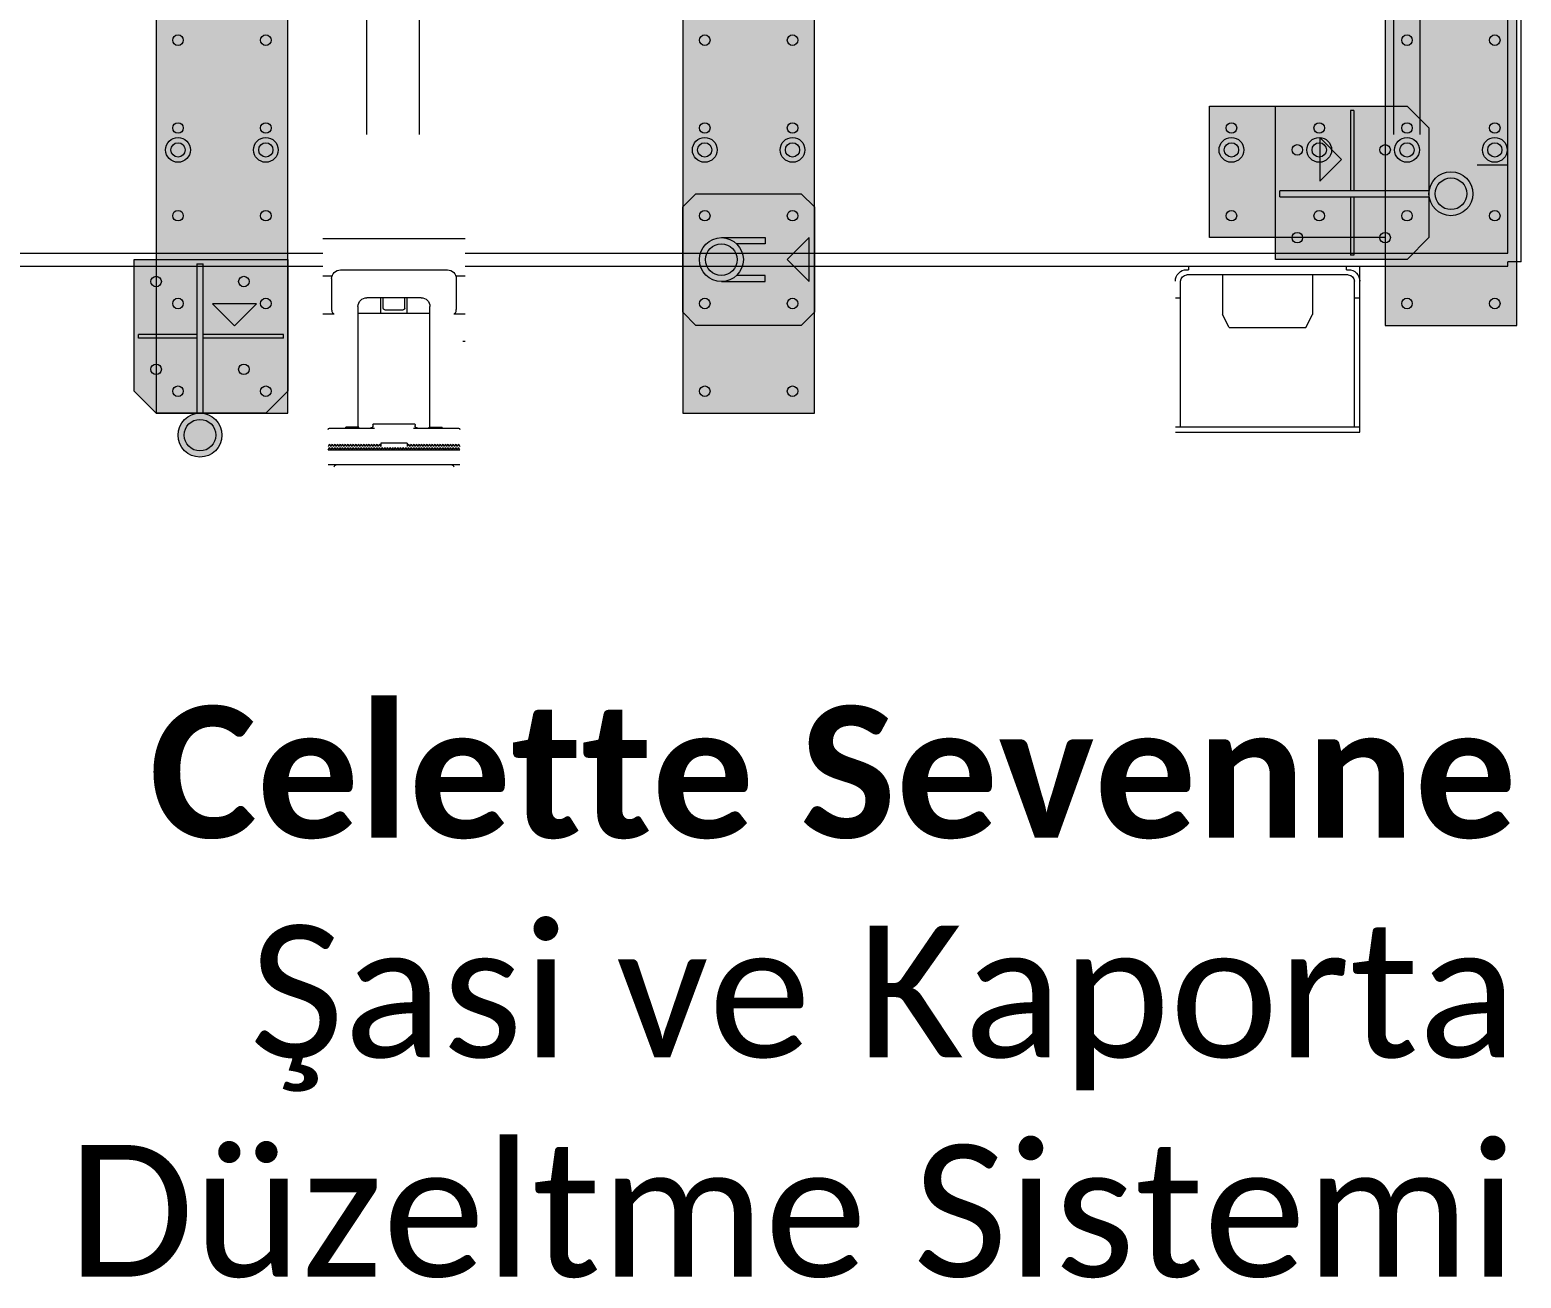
# Model space of a CAD drawing. Header units: metres. Extents: x -13545 to 152404, y -11890 to 28436.
# Drawn here: x 1310.8 to 1480.7, y 3582.9 to 3725.1 of the extents above; entities that cross this region are included whole.
import ezdxf

# ---------------------------------------------------------------- set-up
doc = ezdxf.new("R2010")
doc.units = ezdxf.units.M
doc.header["$LTSCALE"] = 100
doc.header["$MEASUREMENT"] = 0
doc.layers.get('0').update_dxf_attribs({"color": 9, "lineweight": 9})
doc.styles.add('MuuM_TEXT-STANDART', font='ARIALN.TTF')

# ---------------------------------------------------------------- blocks, each defined once
blk = doc.blocks.new('A$C2D9C61D8')
h = blk.add_hatch(color=256)
h.paths.add_polyline_path([(1400, 4395), (150, 4395), (150, 4245), (1400, 4245)])
h.paths.add_polyline_path([(1300, 4245), (1300, 4045), (1150, 4045), (1150, 4245)])
h.paths.add_polyline_path([(250, 4245), (250, 4045), (400, 4045), (400, 4245)])
h = blk.add_hatch(color=256)
h.paths.add_polyline_path([(1325, 4270), (1325, 4120), (1150, 4120), (1150, 4270), (1175, 4295), (1300, 4295)])
edge = h.paths.add_edge_path()
edge.add_arc((1250, 4320), 25, -90, 270, ccw=False)
for points in [[(1500, 3595), (50, 3595), (50, 3445), (1500, 3445)], [(1250, 3460), (1250, 3580), (1265, 3595), (1385, 3595), (1400, 3580), (1400, 3460), (1385, 3445), (1265, 3445)], [(1500, 2995), (50, 2995), (50, 2845), (1500, 2845)]]:
    blk.add_hatch(color=256).paths.add_polyline_path(points)
h = blk.add_hatch(color=256)
h.paths.add_polyline_path([(1475, 2820), (1325, 2820), (1325, 2995), (1475, 2995), (1500, 2970), (1500, 2845)])
edge = h.paths.add_edge_path()
edge.add_arc((1525, 2895), 25, -180, 180, ccw=False)
for p, q in [((1246.5, 4295), (1246.5, 4125)), ((1253.5, 4125), (1253.5, 4295)), ((1155, 4209.5), (1246.5, 4209.5)), ((1155, 4209.5), (1155, 4205.5)), ((1155, 4205.5), (1246.5, 4205.5)), ((1253.5, 4209.5), (1320, 4209.5)), ((1253.5, 4205.5), (1320, 4205.5)), ((1320, 4209.5), (1320, 4205.5)), ((1210.8, 4195.5), (1185.8, 4170.5)), ((1210.8, 4195.5), (1235.8, 4170.5)), ((1185.8, 4170.5), (1235.8, 4170.5)), ((1253.5, 4125), (1246.5, 4125)), ((1325, 3564), (1300, 3589)), ((1350, 3589), (1300, 3589)), ((1325, 3564), (1350, 3589)), ((1300, 3489), (1300, 3539)), ((1300, 3539), (1307, 3539)), ((1307, 3539), (1307, 3506.3)), ((1350, 3539), (1343, 3539)), ((1343, 3539), (1343, 3506.3)), ((1350, 3489), (1350, 3539)), ((1410.5, 2990), (1410.5, 2898.5)), ((1414.5, 2990), (1410.5, 2990)), ((1414.5, 2990), (1414.5, 2898.5)), ((1400.5, 2934.3), (1375.5, 2959.3)), ((1375.5, 2959.3), (1375.5, 2909.3)), ((1400.5, 2934.3), (1375.5, 2909.3)), ((1500, 2898.5), (1330, 2898.5)), ((1330, 2891.5), (1330, 2898.5)), ((1330, 2891.5), (1500, 2891.5)), ((1410.5, 2891.5), (1410.5, 2825)), ((1414.5, 2891.5), (1414.5, 2825)), ((1414.5, 2825), (1410.5, 2825))]:
    blk.add_line(p, q)
for points in [[(1400, 4395), (150, 4395), (150, 4245), (1400, 4245)], [(1325, 4270), (1325, 4120), (1150, 4120), (1150, 4270), (1175, 4295), (1300, 4295)], [(1300, 4245), (1300, 4045), (1150, 4045), (1150, 4245)], [(1500, 3595), (50, 3595), (50, 3445), (1500, 3445)], [(1250, 3460), (1250, 3580), (1265, 3595), (1385, 3595), (1400, 3580), (1400, 3460), (1385, 3445), (1265, 3445)], [(1500, 2995), (50, 2995), (50, 2845), (1500, 2845)], [(1475, 2820), (1325, 2820), (1325, 2995), (1475, 2995), (1500, 2970), (1500, 2845)]]:
    blk.add_lwpolyline(points, close=True)
for centre, radius in [((1200, 4370), 14.1), ((1075, 4370), 6), ((1175, 4370), 6), ((1200, 4370), 8.12), ((1275, 4370), 6), ((1375, 4370), 6), ((1250, 4320), 25), ((1250, 4320), 18), ((1200, 4270), 14.1), ((1075, 4270), 6), ((1175, 4270), 6), ((1175, 4270), 6), ((1200, 4270), 8.12), ((1275, 4270), 6), ((1275, 4270), 6), ((1375, 4270), 6), ((1200, 4245), 6), ((1300, 4245), 6), ((1200, 4170), 14.1), ((1175, 4170), 6), ((1175, 4170), 6), ((1200, 4170), 8.13), ((1275, 4170), 6), ((1275, 4170), 6), ((1200, 4145), 6), ((1300, 4145), 6), ((1200, 4070), 14.1), ((1200, 4070), 8.13), ((1175, 4070), 6), ((1275, 4070), 6), ((1075, 3570), 6), ((1175, 3570), 6), ((1200, 3570), 14.1), ((1200, 3570), 8.12), ((1275, 3570), 6), ((1275, 3570), 6), ((1375, 3570), 6), ((1375, 3570), 6), ((1475, 3570), 6), ((1325, 3489), 25), ((1325, 3489), 18), ((1200, 3470), 14.1), ((1075, 3470), 6), ((1175, 3470), 6), ((1200, 3470), 8.12), ((1275, 3470), 6), ((1275, 3470), 6), ((1375, 3470), 6), ((1375, 3470), 6), ((1475, 3470), 6), ((1075, 2970), 6), ((1175, 2970), 6), ((1200, 2970), 14.1), ((1200, 2970), 8.12), ((1275, 2970), 6), ((1375, 2970), 6), ((1375, 2970), 6), ((1475, 2970), 6), ((1475, 2970), 6), ((1350, 2945), 6), ((1450, 2945), 6), ((1525, 2895), 25), ((1525, 2895), 18), ((1075, 2870), 6), ((1175, 2870), 6), ((1200, 2870), 14.1), ((1200, 2870), 8.12), ((1275, 2870), 6), ((1375, 2870), 6), ((1375, 2870), 6), ((1475, 2870), 6), ((1475, 2870), 6), ((1350, 2845), 6), ((1450, 2845), 6)]:
    blk.add_circle(centre, radius)
blk = doc.blocks.new('p-mekanik_cellette')
for p, q in [((-0.5, 7.25), (-0.5, 117.75)), ((1, 8.25), (1, 116.75)), ((11, 21.75), (11, 103.25)), ((14, 21.75), (14, 103.25)), ((125, 21.75), (125, 103.25)), ((131, 21.75), (131, 103.25)), ((1, 18.25), (4.5, 18.25)), ((119.8, 9.85), (136, 9.85)), ((-0.5, 7.25), (1, 7.25)), ((119.8, 8.25), (1, 8.25)), ((1, 6.75), (1, 7.25)), ((300.3, 8.25), (136, 8.25)), ((119.8, 6.75), (1, 6.75)), ((17.89, -12.15), (17.89, 6.75)), ((19.39, 6.35), (19.19, 6.35)), ((19.19, 5.75), (37.59, 5.75)), ((19.39, 6.35), (19.39, 6.75)), ((23.27, 5.75), (23.27, 1.25)), ((33.52, 5.75), (33.52, 1.25)), ((37.39, 6.75), (37.39, 6.35)), ((37.59, 6.35), (37.39, 6.35)), ((120.85, 5.65), (119.8, 5.65)), ((120.8, 5.33), (120.8, 1.81)), ((134, 6.33), (121.8, 6.33)), ((136, 5.65), (134.95, 5.65)), ((135, 5.33), (135, 1.81)), ((300.3, 6.75), (136, 6.75)), ((18.49, -11.55), (18.49, 5.05)), ((38.29, -11.55), (38.29, 5.05)), ((18.49, 3.15), (17.89, 3.15)), ((38.89, 3.15), (38.29, 3.15)), ((123.8, -11.6), (123.8, 2.15)), ((124.8, 3.15), (131, 3.15)), ((126.4, 1.35), (126.4, 3.15)), ((126.65, 1.98), (126.65, 3.15)), ((128.95, 1.78), (126.85, 1.78)), ((129.15, 1.98), (129.15, 3.15)), ((129.4, 1.35), (129.4, 3.15)), ((132, 2.15), (132, -11.6)), ((24.02, -0.25), (23.27, 1.25)), ((32.77, -0.25), (33.52, 1.25)), ((121.1, 1.33), (119.8, 1.33)), ((123.8, 1.35), (132, 1.35)), ((136, 1.33), (134.7, 1.33)), ((32.77, -0.25), (24.02, -0.25)), ((120.05, -1.8), (119.8, -1.8)), ((38.89, -11.55), (17.89, -11.55)), ((125.68, -11.7), (120.55, -11.7)), ((122.4, -11.7), (122.4, -11.6)), ((123.9, -11.6), (122.4, -11.6)), ((122.9, -11.7), (122.9, -11.6)), ((123.4, -11.7), (123.4, -11.6)), ((123.9, -11.7), (123.9, -11.6)), ((125.5, -11.3), (125.5, -11.4)), ((130.2, -11.2), (125.6, -11.2)), ((125.68, -11.7), (125.68, -11.7)), ((135.25, -11.7), (130.12, -11.7)), ((130.12, -11.7), (130.12, -11.7)), ((130.3, -11.3), (130.3, -11.4)), ((131.9, -11.7), (131.9, -11.6)), ((131.9, -11.6), (133.4, -11.6)), ((132.4, -11.7), (132.4, -11.6)), ((132.9, -11.7), (132.9, -11.6)), ((133.4, -11.7), (133.4, -11.6)), ((38.89, -12.15), (17.89, -12.15)), ((120.55, -13.54), (120.4, -13.8)), ((120.55, -13.54), (120.7, -13.8)), ((120.85, -13.54), (120.7, -13.8)), ((120.85, -13.54), (121, -13.8)), ((121.15, -13.54), (121, -13.8)), ((121.15, -13.54), (121.3, -13.8)), ((121.45, -13.54), (121.3, -13.8)), ((121.45, -13.54), (121.6, -13.8)), ((121.75, -13.54), (121.6, -13.8)), ((121.75, -13.54), (121.9, -13.8)), ((122.05, -13.54), (121.9, -13.8)), ((122.05, -13.54), (122.2, -13.8)), ((122.35, -13.54), (122.2, -13.8)), ((122.35, -13.54), (122.5, -13.8)), ((122.65, -13.54), (122.5, -13.8)), ((122.65, -13.54), (122.8, -13.8)), ((122.95, -13.54), (122.8, -13.8)), ((122.95, -13.54), (123.1, -13.8)), ((123.25, -13.54), (123.1, -13.8)), ((123.25, -13.54), (123.4, -13.8)), ((123.55, -13.54), (123.4, -13.8)), ((123.55, -13.54), (123.7, -13.8)), ((123.85, -13.54), (123.7, -13.8)), ((123.85, -13.54), (124, -13.8)), ((124.15, -13.54), (124, -13.8)), ((124.15, -13.54), (124.3, -13.8)), ((124.45, -13.54), (124.3, -13.8)), ((124.45, -13.54), (124.6, -13.8)), ((124.75, -13.54), (124.6, -13.8)), ((124.75, -13.54), (124.9, -13.8)), ((125.05, -13.54), (124.9, -13.8)), ((125.05, -13.54), (125.2, -13.8)), ((125.35, -13.54), (125.2, -13.8)), ((125.35, -13.54), (125.5, -13.8)), ((125.65, -13.54), (125.5, -13.8)), ((125.65, -13.54), (125.8, -13.8)), ((125.95, -13.54), (125.8, -13.8)), ((125.95, -13.54), (126.1, -13.8)), ((126.25, -13.54), (126.1, -13.8)), ((126.25, -13.54), (126.4, -13.8)), ((126.4, -13.4), (126.4, -13.8)), ((126.4, -13.4), (129.4, -13.4)), ((129.4, -13.4), (129.4, -13.8)), ((129.55, -13.54), (129.4, -13.8)), ((129.55, -13.54), (129.7, -13.8)), ((129.85, -13.54), (129.7, -13.8)), ((129.85, -13.54), (130, -13.8)), ((130.15, -13.54), (130, -13.8)), ((130.15, -13.54), (130.3, -13.8)), ((130.45, -13.54), (130.3, -13.8)), ((130.45, -13.54), (130.6, -13.8)), ((130.75, -13.54), (130.6, -13.8)), ((130.75, -13.54), (130.9, -13.8)), ((131.05, -13.54), (130.9, -13.8)), ((131.05, -13.54), (131.2, -13.8)), ((131.35, -13.54), (131.2, -13.8)), ((131.35, -13.54), (131.5, -13.8)), ((131.65, -13.54), (131.5, -13.8)), ((131.65, -13.54), (131.8, -13.8)), ((131.95, -13.54), (131.8, -13.8)), ((131.95, -13.54), (132.1, -13.8)), ((132.25, -13.54), (132.1, -13.8)), ((132.25, -13.54), (132.4, -13.8)), ((132.55, -13.54), (132.4, -13.8)), ((132.55, -13.54), (132.7, -13.8)), ((132.85, -13.54), (132.7, -13.8)), ((132.85, -13.54), (133, -13.8)), ((133.15, -13.54), (133, -13.8)), ((133.15, -13.54), (133.3, -13.8)), ((133.45, -13.54), (133.3, -13.8)), ((133.45, -13.54), (133.6, -13.8)), ((133.75, -13.54), (133.6, -13.8)), ((133.75, -13.54), (133.9, -13.8)), ((134.05, -13.54), (133.9, -13.8)), ((134.05, -13.54), (134.2, -13.8)), ((134.35, -13.54), (134.2, -13.8)), ((134.35, -13.54), (134.5, -13.8)), ((134.65, -13.54), (134.5, -13.8)), ((134.65, -13.54), (134.8, -13.8)), ((134.95, -13.54), (134.8, -13.8)), ((134.95, -13.54), (135.1, -13.8)), ((135.25, -13.54), (135.1, -13.8)), ((135.25, -13.54), (135.4, -13.8)), ((120.45, -13.71), (120.4, -13.71)), ((120.4, -14.16), (120.55, -13.9)), ((135.4, -14.16), (120.4, -14.16)), ((120.7, -14.16), (120.55, -13.9)), ((120.75, -13.71), (120.65, -13.71)), ((120.7, -14.16), (120.85, -13.9)), ((121, -14.16), (120.85, -13.9)), ((121.05, -13.71), (120.95, -13.71)), ((121, -14.16), (121.15, -13.9)), ((121.3, -14.16), (121.15, -13.9)), ((121.35, -13.71), (121.25, -13.71)), ((121.3, -14.16), (121.45, -13.9)), ((121.6, -14.16), (121.45, -13.9)), ((121.65, -13.71), (121.55, -13.71)), ((121.6, -14.16), (121.75, -13.9)), ((121.9, -14.16), (121.75, -13.9)), ((121.95, -13.71), (121.85, -13.71)), ((121.9, -14.16), (122.05, -13.9)), ((122.2, -14.16), (122.05, -13.9)), ((122.25, -13.71), (122.15, -13.71)), ((122.2, -14.16), (122.35, -13.9)), ((122.5, -14.16), (122.35, -13.9)), ((122.55, -13.71), (122.45, -13.71)), ((122.5, -14.16), (122.65, -13.9)), ((122.8, -14.16), (122.65, -13.9)), ((122.85, -13.71), (122.75, -13.71)), ((122.8, -14.16), (122.95, -13.9)), ((123.1, -14.16), (122.95, -13.9)), ((123.15, -13.71), (123.05, -13.71)), ((123.1, -14.16), (123.25, -13.9)), ((123.4, -14.16), (123.25, -13.9)), ((123.45, -13.71), (123.35, -13.71)), ((123.4, -14.16), (123.55, -13.9)), ((123.7, -14.16), (123.55, -13.9)), ((123.75, -13.71), (123.65, -13.71)), ((123.7, -14.16), (123.85, -13.9)), ((124, -14.16), (123.85, -13.9)), ((124.05, -13.71), (123.95, -13.71)), ((124, -14.16), (124.15, -13.9)), ((124.3, -14.16), (124.15, -13.9)), ((124.35, -13.71), (124.25, -13.71)), ((124.3, -14.16), (124.45, -13.9)), ((124.6, -14.16), (124.45, -13.9)), ((124.65, -13.71), (124.55, -13.71)), ((124.6, -14.16), (124.75, -13.9)), ((124.9, -14.16), (124.75, -13.9)), ((124.95, -13.71), (124.85, -13.71)), ((124.9, -14.16), (125.05, -13.9)), ((125.2, -14.16), (125.05, -13.9)), ((125.25, -13.71), (125.15, -13.71)), ((125.2, -14.16), (125.35, -13.9)), ((125.5, -14.16), (125.35, -13.9)), ((125.55, -13.71), (125.45, -13.71)), ((125.5, -14.16), (125.65, -13.9)), ((125.8, -14.16), (125.65, -13.9)), ((125.85, -13.71), (125.75, -13.71)), ((125.8, -14.16), (125.95, -13.9)), ((126.1, -14.16), (125.95, -13.9)), ((126.15, -13.71), (126.05, -13.71)), ((126.1, -14.16), (126.25, -13.9)), ((126.4, -14.16), (126.25, -13.9)), ((126.4, -13.71), (126.35, -13.71)), ((126.4, -14.16), (126.55, -13.9)), ((126.7, -14.16), (126.55, -13.9)), ((126.7, -14.16), (126.85, -13.9)), ((127, -14.16), (126.85, -13.9)), ((127, -14.16), (127.15, -13.9)), ((127.3, -14.16), (127.15, -13.9)), ((127.3, -14.16), (127.45, -13.9)), ((127.6, -14.16), (127.45, -13.9)), ((127.6, -14.16), (127.75, -13.9)), ((127.9, -14.16), (127.75, -13.9)), ((127.9, -14.16), (128.05, -13.9)), ((128.2, -14.16), (128.05, -13.9)), ((128.2, -14.16), (128.35, -13.9)), ((128.5, -14.16), (128.35, -13.9)), ((128.5, -14.16), (128.65, -13.9)), ((128.8, -14.16), (128.65, -13.9)), ((128.8, -14.16), (128.95, -13.9)), ((129.1, -14.16), (128.95, -13.9)), ((129.1, -14.16), (129.25, -13.9)), ((129.4, -14.16), (129.25, -13.9)), ((129.45, -13.71), (129.4, -13.71)), ((129.4, -14.16), (129.55, -13.9)), ((129.7, -14.16), (129.55, -13.9)), ((129.75, -13.71), (129.65, -13.71)), ((129.7, -14.16), (129.85, -13.9)), ((130, -14.16), (129.85, -13.9)), ((130.05, -13.71), (129.95, -13.71)), ((130, -14.16), (130.15, -13.9)), ((130.3, -14.16), (130.15, -13.9)), ((130.35, -13.71), (130.25, -13.71)), ((130.3, -14.16), (130.45, -13.9)), ((130.6, -14.16), (130.45, -13.9)), ((130.65, -13.71), (130.55, -13.71)), ((130.6, -14.16), (130.75, -13.9)), ((130.9, -14.16), (130.75, -13.9)), ((130.95, -13.71), (130.85, -13.71)), ((130.9, -14.16), (131.05, -13.9)), ((131.2, -14.16), (131.05, -13.9)), ((131.25, -13.71), (131.15, -13.71)), ((131.2, -14.16), (131.35, -13.9)), ((131.5, -14.16), (131.35, -13.9)), ((131.55, -13.71), (131.45, -13.71)), ((131.5, -14.16), (131.65, -13.9)), ((131.8, -14.16), (131.65, -13.9)), ((131.85, -13.71), (131.75, -13.71)), ((131.8, -14.16), (131.95, -13.9)), ((132.1, -14.16), (131.95, -13.9)), ((132.15, -13.71), (132.05, -13.71)), ((132.1, -14.16), (132.25, -13.9)), ((132.4, -14.16), (132.25, -13.9)), ((132.45, -13.71), (132.35, -13.71)), ((132.4, -14.16), (132.55, -13.9)), ((132.7, -14.16), (132.55, -13.9)), ((132.75, -13.71), (132.65, -13.71)), ((132.7, -14.16), (132.85, -13.9)), ((133, -14.16), (132.85, -13.9)), ((133.05, -13.71), (132.95, -13.71)), ((133, -14.16), (133.15, -13.9)), ((133.3, -14.16), (133.15, -13.9)), ((133.35, -13.71), (133.25, -13.71)), ((133.3, -14.16), (133.45, -13.9)), ((133.6, -14.16), (133.45, -13.9)), ((133.65, -13.71), (133.55, -13.71)), ((133.6, -14.16), (133.75, -13.9)), ((133.9, -14.16), (133.75, -13.9)), ((133.95, -13.71), (133.85, -13.71)), ((133.9, -14.16), (134.05, -13.9)), ((134.2, -14.16), (134.05, -13.9)), ((134.25, -13.71), (134.15, -13.71)), ((134.2, -14.16), (134.35, -13.9)), ((134.5, -14.16), (134.35, -13.9)), ((134.55, -13.71), (134.45, -13.71)), ((134.5, -14.16), (134.65, -13.9)), ((134.8, -14.16), (134.65, -13.9)), ((134.85, -13.71), (134.75, -13.71)), ((134.8, -14.16), (134.95, -13.9)), ((135.1, -14.16), (134.95, -13.9)), ((135.15, -13.71), (135.05, -13.71)), ((135.1, -14.16), (135.25, -13.9)), ((135.4, -14.16), (135.25, -13.9)), ((135.4, -13.71), (135.35, -13.71)), ((120.4, -15.9), (135.4, -15.9))]:
    blk.add_line(p, q)
for points in [[(121.1, 1.33), (121.03, 1.34), (120.96, 1.38), (120.91, 1.44), (120.86, 1.51), (120.83, 1.6), (120.81, 1.7), (120.8, 1.81)], [(135, 1.81), (134.99, 1.7), (134.97, 1.6), (134.94, 1.51), (134.89, 1.44), (134.84, 1.38), (134.77, 1.34), (134.7, 1.33)]]:
    blk.add_lwpolyline(points)
for centre, radius, start, end in [((19.19, 5.05), 1.3, 90, 180), ((19.19, 5.05), 0.7, 90, 180), ((37.59, 5.05), 1.3, 0, 90), ((37.59, 5.05), 0.7, 0, 90), ((121.8, 5.33), 1, 90, 180), ((134, 5.33), 1, 0, 90), ((124.8, 2.15), 1, 90, 180), ((126.85, 1.98), 0.2, 180, 270), ((128.95, 1.98), 0.2, 270, 0), ((131, 2.15), 1, 0, 90), ((120.55, -11.85), 0.15, 90, 180), ((125.2, -11.4), 0.3, 270.0001, 0), ((125.6, -11.3), 0.1, 90, 180), ((130.2, -11.3), 0.1, 0, 90), ((130.6, -11.4), 0.3, 180, 269.9999), ((135.25, -11.85), 0.15, 0, 90), ((121.3, -16.1), 0.2, 90, 180), ((134.5, -16.1), 0.2, 0, 90)]:
    blk.add_arc(centre, radius, start, end)
blk.add_solid([(1, 117.75), (1, 8.25), (1, 116.75)])
at = {"xscale": -0.0999999999999091, "yscale": 0.0999999999999091, "zscale": 0.1, "rotation": 90}
blk.add_blockref('A$C2D9C61D8', (439.5, 140), dxfattribs=at)
blk = doc.blocks.new('2.bod.Mimari')
at = {"xscale": -1}
blk.add_blockref('p-mekanik_cellette', (1480.16, -4938.6), dxfattribs=at)
at = {"insert": (1480.16, -4981.97), "char_height": 15, "width": 676.0027, "attachment_point": 3, "style": 'MuuM_TEXT-STANDART'}
blk.add_mtext('{\\fCalibri|b1|i0|c162|p34;Celette Sevenne\\P\\fCalibri|b0|i0|c238|p34;Ş\\fCalibri|b0|i0|c162|p34;asi ve Kaporta\\PDüzeltme Sistemi}', dxfattribs=at)

msp = doc.modelspace()

# ---------------------------------------------------------------- block references
msp.add_blockref('2.bod.Mimari', (0, 8630))

doc.saveas('drawing.dxf')
